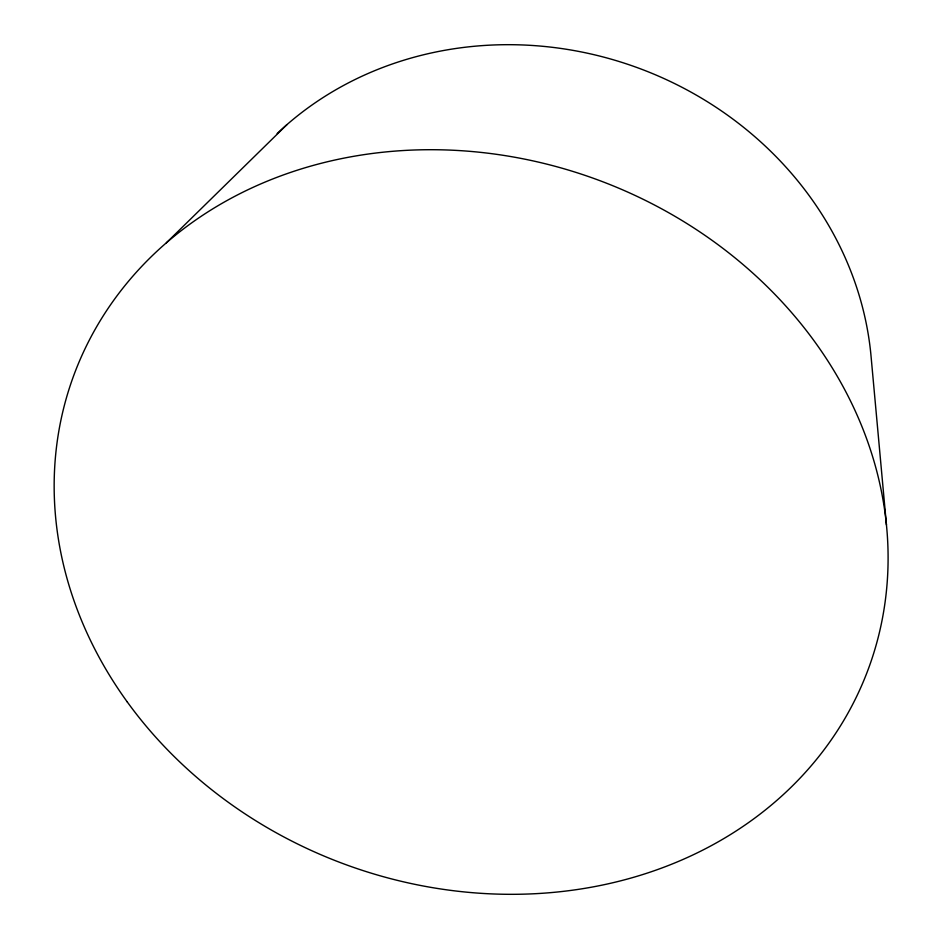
<?xml version="1.0" encoding="UTF-8"?>
<svg xmlns="http://www.w3.org/2000/svg" width="941" height="941" viewBox="0 0 941 941"><rect width="100%" height="100%" fill="white"/><g stroke="black" fill="none" stroke-linecap="round" stroke-linejoin="round"><path stroke-width="1.41" d="M166.334 242.849L286.993 124.577M886.446 524.925L870.837 353.934A346.535 315.188 20.2 0 0 639.221 68.352A346.535 315.188 20.2 0 0 277.148 133.54M127.317 702.01A423.532 364.814 20.2 0 0 847.347 714.243A423.532 364.814 20.2 0 0 438.718 149.772A423.532 364.814 20.2 0 0 127.317 702.01"/></g></svg>
